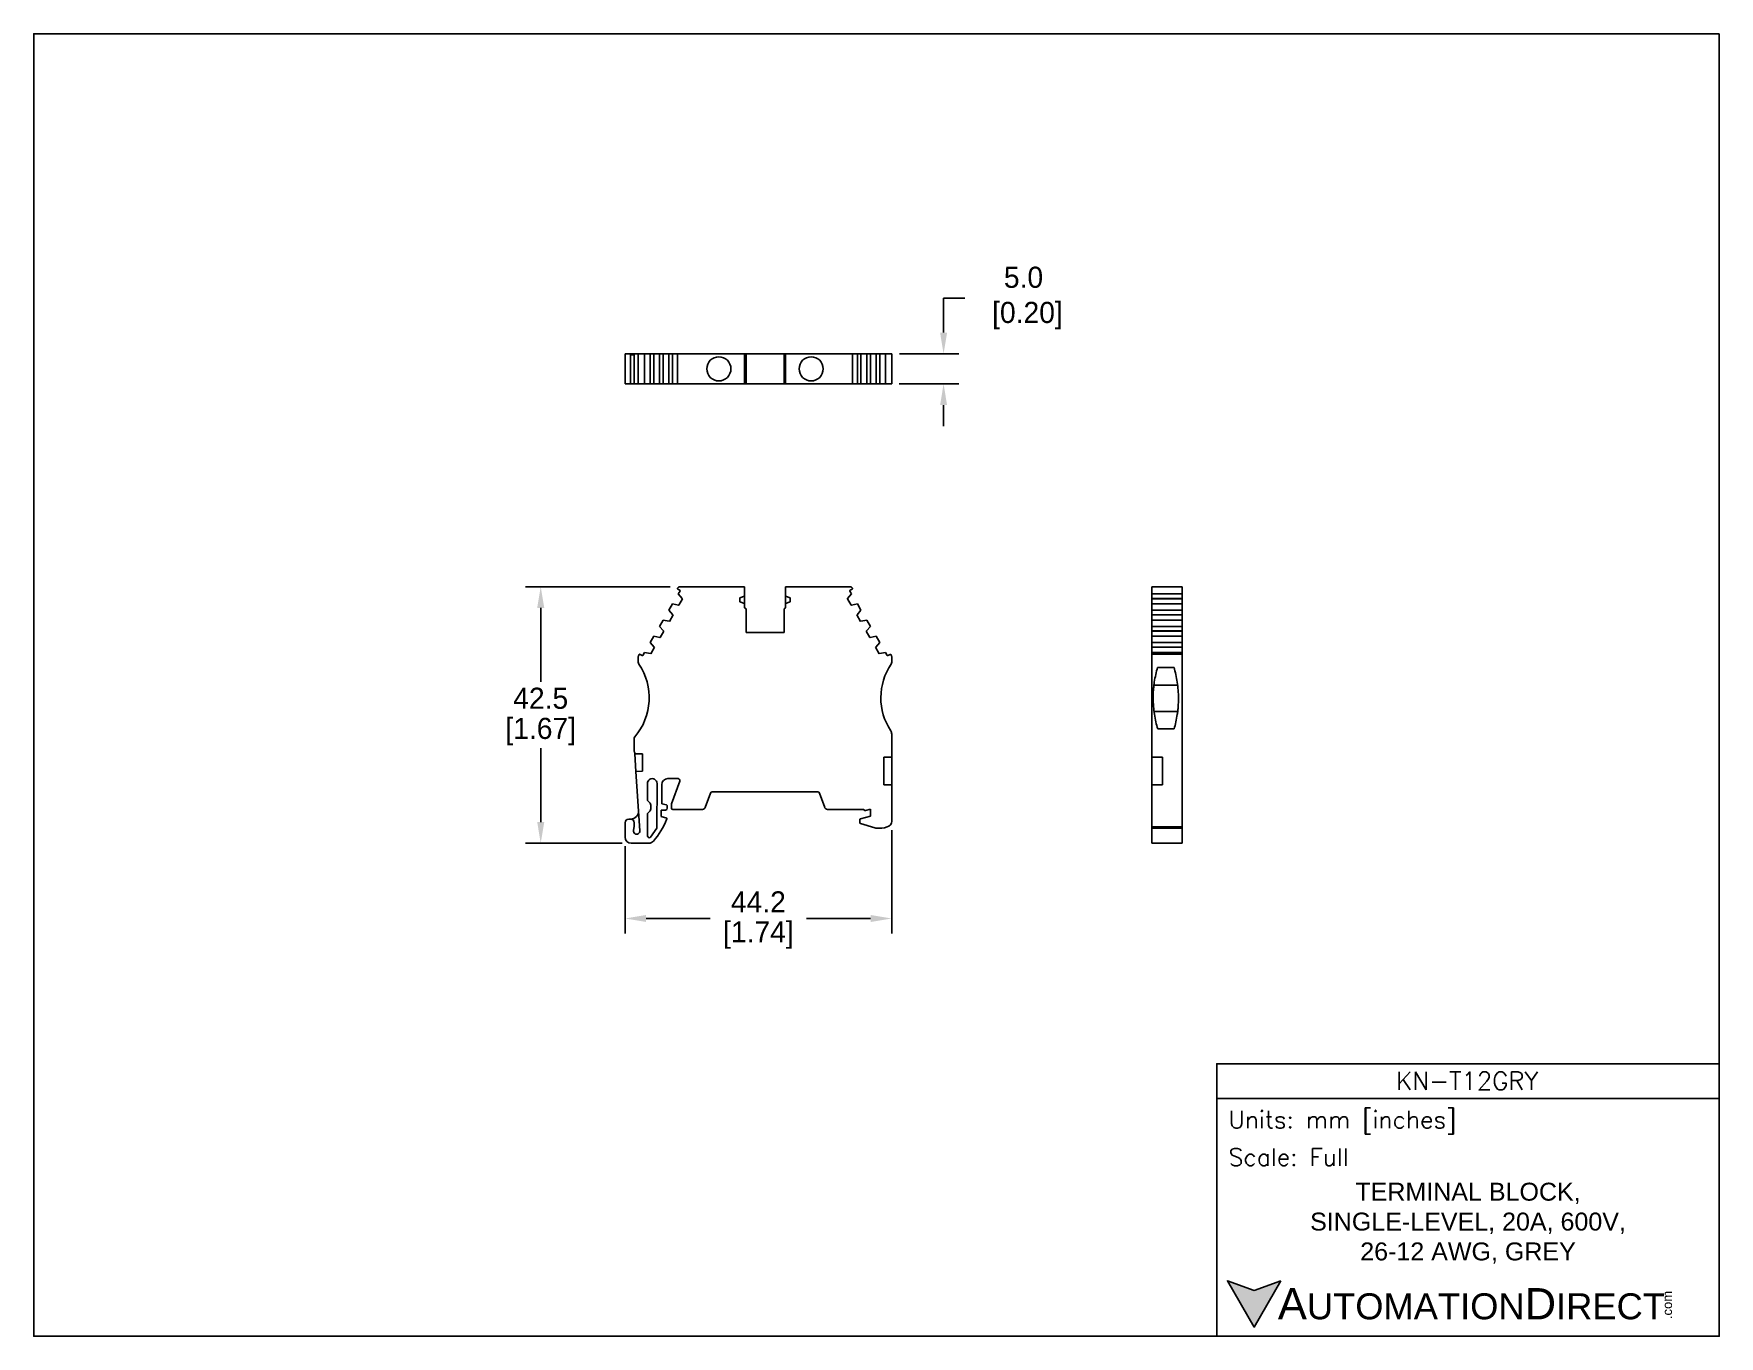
# Model space of a CAD drawing. Header units: millimetres. Extents: x 0 to 279, y 0 to 216.
import ezdxf

# ---------------------------------------------------------------- set-up
doc = ezdxf.new("R2010")
doc.units = ezdxf.units.MM
doc.header["$LTSCALE"] = 10
doc.header["$MEASUREMENT"] = 0
doc.layers.add('DIMENSION', color=140, linetype='Continuous')
doc.layers.add('TEXT', color=140, linetype='Continuous')
doc.styles.add('\\M+2ABAC\\M+2A6A11', font='')
doc.styles.add('ROMANS', font='romans.shx')
doc.styles.get('\\M+2ABAC\\M+2A6A11').set_extended_font_data('AR MingtiM BIG-5')
doc.dimstyles.get("Standard").update_dxf_attribs({"dimtxt": 3.5, "dimasz": 3.5, "dimexe": 2.5, "dimexo": 1.5, "dimgap": 1, "dimtad": 0, "dimtih": 1, "dimtoh": 1, "dimdec": 1, "dimzin": 0, "dimdsep": 46, "dimtxsty": 'Standard', "dimcen": 0.09, "dimadec": 0, "dimazin": 0, "dimtfac": 1, "dimtdec": 1, "dimtofl": 0, "dimtmove": 0, "dimatfit": 3, "dimfxl": 1, "dimtolj": 1, "dimtzin": 0, "dimarcsym": 0})

# ---------------------------------------------------------------- blocks, each defined once
blk = doc.blocks.new('*D0')
at = {"layer": 'DEFPOINTS', "color": 0}
for p in [(107.02, 124.23), (84.04, 81.73), (99.02, 81.73)]:
    blk.add_point(p, dxfattribs=at)
at = {"layer": 'DIMENSION', "color": 0, "lineweight": -2}
for p, q in [((105.52, 124.23), (81.54, 124.23)), ((84.04, 120.73), (84.04, 108.48)), ((84.04, 85.23), (84.04, 97.48)), ((97.52, 81.73), (81.54, 81.73))]:
    blk.add_line(p, q, dxfattribs=at)
at = {"layer": 'DIMENSION', "color": 0}
for points in [[(83.46, 120.73), (84.63, 120.73), (84.04, 124.23)], [(83.46, 85.23), (84.63, 85.23), (84.04, 81.73)]]:
    blk.add_solid(points, dxfattribs=at)
at = {"layer": 'DIMENSION', "color": 0, "char_height": 3.5, "attachment_point": 5}
for s, insert in [('\\A1;42.5', (84.04, 105.73)), ('\\A1;[1.67]', (84.04, 100.23))]:
    blk.add_mtext(s, dxfattribs=dict(at, insert=insert))
blk = doc.blocks.new('*D1')
at = {"layer": 'DEFPOINTS', "color": 0}
for p in [(142.22, 85.4), (98.02, 82.73), (142.22, 69.25)]:
    blk.add_point(p, dxfattribs=at)
at = {"layer": 'DIMENSION', "color": 0, "lineweight": -2}
for p, q in [((142.22, 83.9), (142.22, 66.75)), ((98.02, 81.23), (98.02, 66.75)), ((101.52, 69.25), (112.12, 69.25)), ((138.72, 69.25), (128.12, 69.25))]:
    blk.add_line(p, q, dxfattribs=at)
at = {"layer": 'DIMENSION', "color": 0}
for points in [[(101.52, 69.83), (101.52, 68.67), (98.02, 69.25)], [(138.72, 69.83), (138.72, 68.67), (142.22, 69.25)]]:
    blk.add_solid(points, dxfattribs=at)
at = {"layer": 'DIMENSION', "color": 0, "char_height": 3.5, "attachment_point": 5}
for s, insert in [('\\A1;44.2', (120.12, 72)), ('\\A1;[1.74]', (120.12, 66.5))]:
    blk.add_mtext(s, dxfattribs=dict(at, insert=insert))
blk = doc.blocks.new('*D2')
at = {"layer": 'DEFPOINTS', "color": 0}
for p in [(142, 162.85), (141.94, 157.85), (150.82, 157.85)]:
    blk.add_point(p, dxfattribs=at)
at = {"layer": 'DIMENSION', "color": 0, "lineweight": -2}
for p, q in [((150.82, 166.35), (150.82, 172.09)), ((150.82, 172.09), (154.32, 172.09)), ((143.5, 162.85), (153.32, 162.85)), ((143.44, 157.85), (153.32, 157.85)), ((150.82, 154.35), (150.82, 150.85))]:
    blk.add_line(p, q, dxfattribs=at)
at = {"layer": 'DIMENSION', "color": 0}
for points in [[(150.24, 166.35), (151.4, 166.35), (150.82, 162.85)], [(150.24, 154.35), (151.4, 154.35), (150.82, 157.85)]]:
    blk.add_solid(points, dxfattribs=at)
at = {"layer": 'DIMENSION', "color": 0, "insert": (164.07, 172.09), "char_height": 3.5, "attachment_point": 5}
blk.add_mtext('\\A1;5.0\\P [0.20]', dxfattribs=at)

msp = doc.modelspace()

# ---------------------------------------------------------------- hatches: boundary and pattern name
at = {"layer": 'TEXT'}
msp.add_hatch(color=256, dxfattribs=at).paths.add_polyline_path([(206.74, 9.21), (202.31, 7.59), (197.87, 9.21), (202.31, 1.53)])

# ---------------------------------------------------------------- linework, layer by layer
for p, q in [((98.02, 157.85), (98.02, 162.85)), ((98.62, 162.85), (98.02, 162.85)), ((98.92, 162.85), (98.62, 162.85)), ((98.92, 157.85), (98.92, 162.85)), ((99.52, 162.85), (98.92, 162.85)), ((99.52, 162.65), (98.94, 162.65)), ((98.94, 157.85), (98.94, 162.65)), ((99.52, 157.85), (99.52, 162.85)), ((99.63, 162.85), (99.52, 162.85)), ((100.22, 162.85), (99.63, 162.85)), ((100.22, 157.85), (100.22, 162.85)), ((100.26, 162.85), (100.22, 162.85)), ((100.36, 162.85), (100.26, 162.85)), ((100.5, 162.85), (100.36, 162.85)), ((100.84, 162.85), (100.5, 162.85)), ((100.98, 162.85), (100.84, 162.85)), ((101.25, 162.85), (100.98, 162.85)), ((101.25, 157.85), (101.25, 162.85)), ((102.2, 162.85), (101.25, 162.85)), ((102.2, 157.85), (102.2, 162.85)), ((102.8, 162.85), (102.2, 162.85)), ((102.8, 157.85), (102.8, 162.85)), ((103.75, 162.85), (102.8, 162.85)), ((103.75, 157.85), (103.75, 162.85)), ((104.35, 162.85), (103.75, 162.85)), ((104.35, 157.85), (104.35, 162.85)), ((105.3, 162.85), (104.35, 162.85)), ((105.3, 157.85), (105.3, 162.85)), ((105.9, 162.85), (105.3, 162.85)), ((105.9, 157.85), (105.9, 162.85)), ((106.7, 162.85), (105.9, 162.85)), ((106.7, 162.85), (106.7, 157.85)), ((106.71, 162.85), (106.7, 162.85)), ((106.76, 162.85), (106.71, 162.85)), ((107.02, 162.85), (106.76, 162.85)), ((117.82, 162.85), (107.02, 162.85)), ((117.82, 157.85), (117.82, 162.85)), ((118.07, 162.85), (117.82, 162.85)), ((118.07, 157.85), (118.07, 162.85)), ((124.37, 162.85), (118.07, 162.85)), ((124.37, 157.85), (124.37, 162.85)), ((124.62, 162.85), (124.37, 162.85)), ((124.62, 157.85), (124.62, 162.85)), ((135.41, 162.85), (124.62, 162.85)), ((135.67, 162.85), (135.41, 162.85)), ((135.72, 162.85), (135.67, 162.85)), ((135.74, 162.85), (135.72, 162.85)), ((135.74, 157.85), (135.74, 162.85)), ((136.53, 162.85), (135.74, 162.85)), ((136.53, 157.85), (136.53, 162.85)), ((137.13, 162.85), (136.53, 162.85)), ((137.13, 157.85), (137.13, 162.85)), ((138.08, 162.85), (137.13, 162.85)), ((138.08, 157.85), (138.08, 162.85)), ((138.68, 162.85), (138.08, 162.85)), ((138.68, 157.85), (138.68, 162.85)), ((139.63, 162.85), (138.68, 162.85)), ((139.63, 157.85), (139.63, 162.85)), ((140.23, 162.85), (139.63, 162.85)), ((140.23, 157.85), (140.23, 162.85)), ((141.18, 162.85), (140.23, 162.85)), ((141.18, 157.85), (141.18, 162.85)), ((141.45, 162.85), (141.18, 162.85)), ((141.59, 162.85), (141.45, 162.85)), ((141.94, 162.85), (141.59, 162.85)), ((142.07, 162.85), (141.94, 162.85)), ((142.18, 162.85), (142.07, 162.85)), ((142.22, 162.85), (142.18, 162.85)), ((142.22, 157.85), (142.22, 162.85)), ((98.62, 157.85), (98.02, 157.85)), ((98.92, 157.85), (98.62, 157.85)), ((98.94, 157.85), (98.92, 157.85)), ((98.94, 157.85), (99.52, 157.85)), ((99.63, 157.85), (99.52, 157.85)), ((100.22, 157.85), (99.63, 157.85)), ((100.26, 157.85), (100.22, 157.85)), ((100.36, 157.85), (100.26, 157.85)), ((100.5, 157.85), (100.36, 157.85)), ((100.84, 157.85), (100.5, 157.85)), ((100.98, 157.85), (100.84, 157.85)), ((101.25, 157.85), (100.98, 157.85)), ((102.2, 157.85), (101.25, 157.85)), ((102.8, 157.85), (102.2, 157.85)), ((103.75, 157.85), (102.8, 157.85)), ((104.35, 157.85), (103.75, 157.85)), ((105.3, 157.85), (104.35, 157.85)), ((105.9, 157.85), (105.3, 157.85)), ((106.7, 157.85), (105.9, 157.85)), ((106.71, 157.85), (106.7, 157.85)), ((106.76, 157.85), (106.71, 157.85)), ((107.02, 157.85), (106.76, 157.85)), ((117.82, 157.85), (107.02, 157.85)), ((118.07, 157.85), (117.82, 157.85)), ((124.37, 157.85), (118.07, 157.85)), ((124.62, 157.85), (124.37, 157.85)), ((135.41, 157.85), (124.62, 157.85)), ((135.67, 157.85), (135.41, 157.85)), ((135.72, 157.85), (135.67, 157.85)), ((135.74, 157.85), (135.72, 157.85)), ((136.53, 157.85), (135.74, 157.85)), ((137.13, 157.85), (136.53, 157.85)), ((138.08, 157.85), (137.13, 157.85)), ((138.68, 157.85), (138.08, 157.85)), ((139.63, 157.85), (138.68, 157.85)), ((140.23, 157.85), (139.63, 157.85)), ((141.18, 157.85), (140.23, 157.85)), ((141.45, 157.85), (141.18, 157.85)), ((141.59, 157.85), (141.45, 157.85)), ((141.94, 157.85), (141.59, 157.85)), ((142.07, 157.85), (141.94, 157.85)), ((142.18, 157.85), (142.07, 157.85)), ((142.22, 157.85), (142.18, 157.85)), ((106.76, 124.08), (106.71, 123.99)), ((106.75, 123.85), (107.09, 123.65)), ((107.13, 123.52), (106.85, 123.04)), ((106.85, 123.04), (107.51, 122.28)), ((117.82, 124.23), (107.02, 124.23)), ((117.82, 122.69), (117.82, 124.23)), ((124.62, 124.23), (124.62, 122.69)), ((135.41, 124.23), (124.62, 124.23)), ((134.92, 122.28), (135.58, 123.04)), ((135.58, 123.04), (135.3, 123.52)), ((135.34, 123.65), (135.69, 123.85)), ((135.72, 123.99), (135.67, 124.08)), ((185.36, 124.23), (190.36, 124.23)), ((185.36, 124.08), (185.36, 124.23)), ((185.36, 123.99), (185.36, 124.08)), ((185.36, 123.85), (185.36, 123.99)), ((185.36, 123.65), (185.36, 123.85)), ((185.36, 123.52), (185.36, 123.65)), ((185.36, 123.04), (185.36, 123.52)), ((185.36, 123.04), (190.36, 123.04)), ((185.36, 122.28), (185.36, 123.04)), ((190.36, 124.08), (190.36, 124.23)), ((190.36, 123.99), (190.36, 124.08)), ((190.36, 123.85), (190.36, 123.99)), ((190.36, 123.65), (190.36, 123.85)), ((190.36, 123.52), (190.36, 123.65)), ((190.36, 123.04), (190.36, 123.52)), ((190.36, 122.28), (190.36, 123.04)), ((105.9, 121.39), (105.3, 120.35)), ((105.3, 120.35), (105.96, 119.6)), ((106.88, 121.2), (105.9, 121.39)), ((106.94, 121.17), (106.88, 121.2)), ((107.56, 122.25), (106.94, 121.17)), ((107.51, 122.28), (107.56, 122.25)), ((117.82, 122.69), (117.07, 122.42)), ((117.07, 122.42), (117.07, 121.72)), ((117.07, 121.72), (117.82, 121.44)), ((117.82, 121.44), (117.82, 122.69)), ((117.82, 120.73), (117.82, 121.44)), ((118.07, 120.58), (117.82, 120.73)), ((118.07, 116.63), (118.07, 120.58)), ((124.62, 120.73), (124.37, 120.58)), ((124.37, 120.58), (124.37, 116.63)), ((125.37, 122.42), (124.62, 122.69)), ((124.62, 122.69), (124.62, 121.44)), ((124.62, 121.44), (125.37, 121.72)), ((124.62, 121.44), (124.62, 120.73)), ((125.37, 121.72), (125.37, 122.42)), ((134.87, 122.25), (134.92, 122.28)), ((135.49, 121.17), (134.87, 122.25)), ((135.55, 121.2), (135.49, 121.17)), ((136.53, 121.39), (135.55, 121.2)), ((136.47, 119.6), (137.13, 120.35)), ((137.13, 120.35), (136.53, 121.39)), ((185.36, 122.28), (190.36, 122.28)), ((185.36, 122.25), (185.36, 122.28)), ((185.36, 122.25), (190.36, 122.25)), ((185.36, 121.39), (185.36, 122.25)), ((185.36, 121.39), (190.36, 121.39)), ((185.36, 120.35), (185.36, 121.39)), ((185.36, 120.35), (190.36, 120.35)), ((185.36, 119.6), (185.36, 120.35)), ((190.36, 122.25), (190.36, 122.28)), ((190.36, 121.39), (190.36, 122.25)), ((190.36, 120.35), (190.36, 121.39)), ((190.36, 119.6), (190.36, 120.35)), ((104.35, 118.71), (103.75, 117.67)), ((103.75, 117.67), (104.41, 116.92)), ((105.33, 118.52), (104.35, 118.71)), ((105.39, 118.49), (105.33, 118.52)), ((106.01, 119.57), (105.39, 118.49)), ((105.96, 119.6), (106.01, 119.57)), ((136.42, 119.57), (136.47, 119.6)), ((137.04, 118.49), (136.42, 119.57)), ((137.1, 118.52), (137.04, 118.49)), ((138.08, 118.71), (137.1, 118.52)), ((138.02, 116.92), (138.68, 117.67)), ((138.68, 117.67), (138.08, 118.71)), ((185.36, 119.6), (190.36, 119.6)), ((185.36, 119.57), (185.36, 119.6)), ((185.36, 119.57), (190.36, 119.57)), ((185.36, 118.71), (185.36, 119.57)), ((185.36, 118.71), (190.36, 118.71)), ((185.36, 117.67), (185.36, 118.71)), ((185.36, 117.67), (190.36, 117.67)), ((185.36, 116.92), (185.36, 117.67)), ((190.36, 119.57), (190.36, 119.6)), ((190.36, 118.71), (190.36, 119.57)), ((190.36, 117.67), (190.36, 118.71)), ((190.36, 116.92), (190.36, 117.67)), ((102.8, 116.02), (102.2, 114.99)), ((102.2, 114.99), (102.86, 114.23)), ((103.78, 115.83), (102.8, 116.02)), ((103.84, 115.8), (103.78, 115.83)), ((104.46, 116.89), (103.84, 115.8)), ((104.41, 116.92), (104.46, 116.89)), ((124.37, 116.63), (118.07, 116.63)), ((137.97, 116.89), (138.02, 116.92)), ((138.59, 115.8), (137.97, 116.89)), ((138.65, 115.83), (138.59, 115.8)), ((139.63, 116.02), (138.65, 115.83)), ((139.57, 114.23), (140.23, 114.99)), ((140.23, 114.99), (139.63, 116.02)), ((185.36, 116.92), (190.36, 116.92)), ((185.36, 116.89), (185.36, 116.92)), ((185.36, 116.89), (190.36, 116.89)), ((185.36, 116.02), (185.36, 116.89)), ((185.36, 116.02), (190.36, 116.02)), ((185.36, 114.99), (185.36, 116.02)), ((185.36, 114.99), (190.36, 114.99)), ((185.36, 114.23), (185.36, 114.99)), ((190.36, 116.89), (190.36, 116.92)), ((190.36, 116.02), (190.36, 116.89)), ((190.36, 114.99), (190.36, 116.02)), ((190.36, 114.23), (190.36, 114.99)), ((100.22, 112.66), (100.22, 111.71)), ((100.36, 112.99), (100.26, 112.81)), ((100.84, 112.83), (100.5, 113.03)), ((101.25, 113.34), (100.98, 112.86)), ((102.24, 113.15), (101.25, 113.34)), ((102.29, 113.12), (102.24, 113.15)), ((102.91, 114.2), (102.29, 113.12)), ((102.86, 114.23), (102.91, 114.2)), ((139.52, 114.2), (139.57, 114.23)), ((140.14, 113.12), (139.52, 114.2)), ((140.2, 113.15), (140.14, 113.12)), ((141.18, 113.34), (140.2, 113.15)), ((141.45, 112.86), (141.18, 113.34)), ((141.94, 113.03), (141.59, 112.83)), ((142.18, 112.81), (142.07, 112.99)), ((142.22, 111.71), (142.22, 112.66)), ((185.36, 114.23), (190.36, 114.23)), ((185.36, 114.2), (185.36, 114.23)), ((185.36, 114.2), (190.36, 114.2)), ((185.36, 113.34), (185.36, 114.2)), ((185.36, 113.34), (190.36, 113.34)), ((185.36, 113.04), (185.36, 113.34)), ((190.36, 113.04), (185.36, 113.04)), ((185.36, 112.99), (185.36, 113.04)), ((185.36, 112.81), (185.36, 112.99)), ((185.36, 112.66), (185.36, 112.81)), ((185.36, 111.71), (185.36, 112.66)), ((190.36, 114.2), (190.36, 114.23)), ((190.36, 113.34), (190.36, 114.2)), ((190.36, 113.04), (190.36, 113.34)), ((190.36, 112.99), (190.36, 113.04)), ((190.36, 112.81), (190.36, 112.99)), ((190.36, 112.66), (190.36, 112.81)), ((190.36, 111.71), (190.36, 112.66)), ((185.36, 111.43), (185.36, 111.71)), ((185.36, 100.35), (185.36, 111.43)), ((189.02, 110.86), (186.29, 110.86)), ((190.36, 111.43), (190.36, 111.71)), ((190.36, 100.35), (190.36, 111.43)), ((189.62, 107.94), (185.69, 107.94)), ((185.69, 103.58), (189.63, 103.58)), ((186.31, 100.66), (189.03, 100.66)), ((99.52, 99.03), (99.52, 97.07)), ((142.22, 95.98), (142.22, 99.8)), ((185.36, 99.8), (185.36, 100.35)), ((185.36, 95.98), (185.36, 99.8)), ((190.36, 99.8), (190.36, 100.35)), ((190.36, 85.4), (190.36, 99.8)), ((99.62, 96.7), (99.63, 96.56)), ((100.89, 96.56), (99.63, 96.56)), ((99.63, 96.56), (99.83, 93.6)), ((100.89, 93.69), (100.89, 96.56)), ((142.22, 95.98), (140.9, 96)), ((140.9, 96), (140.9, 91.38)), ((142.22, 91.38), (142.22, 95.98)), ((187.11, 95.98), (185.36, 95.98)), ((185.36, 95.98), (185.36, 91.38)), ((187.11, 91.38), (187.11, 95.98)), ((99.83, 93.6), (100.89, 93.69)), ((99.83, 93.6), (100.48, 83.79)), ((105.12, 92.43), (106.82, 92.43)), ((101.72, 91.63), (101.72, 88.79)), ((103.3, 84.24), (103.32, 91.63)), ((104.12, 88.28), (104.12, 91.43)), ((107.1, 92.02), (105.72, 88.23)), ((111.32, 87.65), (112.19, 90.03)), ((112.47, 90.23), (129.96, 90.23)), ((130.24, 90.03), (131.11, 87.65)), ((140.9, 91.38), (142.22, 91.38)), ((142.22, 85.4), (142.22, 91.38)), ((185.36, 85.4), (185.36, 91.38)), ((187.11, 91.38), (185.36, 91.38)), ((101.72, 86.66), (101.72, 82.93)), ((104.02, 87.23), (104.72, 87.23)), ((104.02, 86.13), (104.02, 87.23)), ((104.87, 88.08), (104.12, 88.28)), ((105.02, 87.53), (105.02, 87.88)), ((105.72, 88.23), (105.72, 87.53)), ((105.92, 87.33), (110.86, 87.33)), ((131.57, 87.33), (137.62, 87.33)), ((137.87, 87.13), (138.72, 87.35)), ((138.72, 87.35), (138.72, 86.23)), ((98.02, 85.13), (98.02, 82.73)), ((98.92, 85.73), (98.62, 85.73)), ((99.52, 84.56), (99.42, 83.83)), ((99.52, 85.13), (99.52, 84.56)), ((102.25, 82.73), (103.3, 84.24)), ((104.92, 85.88), (104.02, 86.13)), ((104.92, 85.68), (104.92, 85.88)), ((136.92, 85.59), (136.92, 85.19)), ((138.72, 86.23), (137.05, 85.78)), ((137.06, 85), (139.42, 84.27)), ((185.36, 84.43), (185.36, 85.4)), ((185.36, 84.43), (190.36, 84.43)), ((185.36, 84.2), (185.36, 84.43)), ((185.36, 84.2), (190.36, 84.2)), ((185.36, 82.07), (185.36, 84.2)), ((190.36, 84.43), (190.36, 85.4)), ((190.36, 84.2), (190.36, 84.43)), ((190.36, 82.07), (190.36, 84.2)), ((99.02, 81.73), (101.98, 81.73)), ((185.36, 81.73), (185.36, 82.07)), ((185.36, 81.73), (190.36, 81.73)), ((190.36, 81.73), (190.36, 82.07))]:
    msp.add_line(p, q)
for centre in [(113.57, 160.35), (128.87, 160.35)]:
    msp.add_circle(centre, 2)
for centre, radius, start, end in [((106.8, 123.94), 0.1, 150, 240), ((107.02, 123.93), 0.3, 90, 150), ((107.04, 123.57), 0.1, 330, 60), ((135.39, 123.57), 0.1, 120, 210), ((135.41, 123.93), 0.3, 30, 90), ((135.64, 123.94), 0.1, 300, 30), ((100.52, 112.66), 0.3, 150, 180), ((100.45, 112.94), 0.1, 60, 150), ((100.89, 112.91), 0.1, 240, 330), ((141.54, 112.91), 0.1, 210, 300), ((141.99, 112.94), 0.1, 30, 120), ((141.92, 112.66), 0.3, 0, 30), ((92.02, 105.83), 10, 319.6324, 34.0477), ((100.72, 111.71), 0.5, 180, 214.0477), ((150.42, 105.83), 10, 145.9523, 213.2419), ((141.72, 111.71), 0.5, 325.9523, 0), ((100.02, 99.03), 0.5, 139.6324, 180), ((141.22, 99.8), 1, 0, 33.2419), ((99.82, 97.07), 0.3, 180, 210.1046), ((99.12, 96.67), 0.5, 3.7849, 30.1046), ((102.52, 91.63), 0.8, 359.8532, 180), ((105.12, 91.43), 1, 90, 180), ((106.82, 92.13), 0.3, 340, 90), ((112.47, 89.93), 0.3, 90, 160), ((129.96, 89.93), 0.3, 20, 90), ((98.96, 87.03), 1.3, 269.2964, 3.7849), ((101.07, 87.73), 1.25, 301.3542, 58.6458), ((104.72, 87.53), 0.3, 270, 0), ((104.82, 87.88), 0.2, 0, 75), ((105.92, 87.53), 0.2, 180, 270), ((110.86, 87.82), 0.494, 270, 340), ((131.57, 87.82), 0.494, 200, 270), ((137.82, 87.32), 0.2, 177.9071, 285), ((98.62, 85.13), 0.6, 90, 180), ((98.96, 87.03), 1.3, 268.0916, 269.2964), ((98.92, 85.13), 0.6, 0, 87.3881), ((99.94, 83.76), 0.533, 172.3485, 3.7849), ((93.26, 90.26), 12.52, 319.1518, 338.5611), ((137.12, 85.59), 0.198, 110.052, 180), ((137.12, 85.19), 0.201, 180, 252.7661), ((139.72, 85.23), 1, 252.7661, 270), ((140.14, 88.06), 3.86, 263.7114, 289.7114), ((141.22, 85.4), 1, 283, 360), ((99.02, 82.73), 1, 180, 270), ((102.02, 82.93), 0.3, 180, 320.049), ((101.98, 82.73), 1, 270, 319.1518)]:
    msp.add_arc(centre, radius, start, end)
for points in [[(186.29, 110.86), (186.07, 110.1), (185.88, 109.29), (185.72, 108.21), (185.69, 107.99), (185.64, 107.54), (185.62, 107.32), (185.57, 106.66), (185.56, 106.21), (185.56, 105.31), (185.58, 104.85), (185.65, 103.96), (185.7, 103.52), (185.83, 102.67), (185.91, 102.24), (186.09, 101.43), (186.2, 101.04), (186.31, 100.66)], [(189.03, 100.66), (189.25, 101.41), (189.43, 102.22), (189.59, 103.3), (189.62, 103.52), (189.67, 103.96), (189.69, 104.18), (189.74, 104.84), (189.75, 105.29), (189.75, 106.19), (189.74, 106.65), (189.67, 107.54), (189.62, 107.98), (189.49, 108.84), (189.41, 109.26), (189.23, 110.09), (189.13, 110.48), (189.02, 110.86)]]:
    msp.add_open_spline(points, degree=3, knots=[0, 0, 0, 0, 0.25, 0.25, 0.3125, 0.3125, 0.375, 0.375, 0.5, 0.5, 0.625, 0.625, 0.75, 0.75, 0.875, 0.875, 1, 1, 1, 1])
at = {"layer": 'DEFPOINTS'}
msp.add_lwpolyline([(279.4, 215.9), (0, 215.9), (0, 0), (279.4, 0)], close=True, dxfattribs=at)
at = {"layer": 'TEXT'}
msp.add_line((196.09, 39.42), (279.4, 39.42), dxfattribs=at)
for points in [[(196.09, 0), (196.09, 45.17), (279.4, 45.17), (279.4, 0)], [(206.74, 9.21), (202.31, 1.53), (197.87, 9.21), (202.31, 7.59)]]:
    msp.add_lwpolyline(points, close=True, dxfattribs=at)

# ---------------------------------------------------------------- texts
for s, insert, char_height, width, attachment_point, style in [('KN-T12GRY', (237.62, 42.33), 2.97, 55.9017, 5, 'ROMANS'), (' Units: mm [inches]', (196.09, 35.43), 2.8712, 83.3079, 4, 'ROMANS'), (' Scale: Full', (196.09, 29.69), 2.8712, 83.3079, 4, 'ROMANS'), ('{\\fArial|b0|i0|c0|p34;     \\H1.2x;A\\H0.8333x;UTOMATION\\H1.2x;D\\H0.8333x;IRECT}', (197.87, 5.37), 4.3068, 72.9565, 4, '\\M+2ABAC\\M+2A6A11')]:
    msp.add_mtext(s, dxfattribs=dict(at, insert=insert, char_height=char_height, width=width, attachment_point=attachment_point, style=style))
at = {"layer": 'TEXT', "insert": (237.75, 18.74), "char_height": 2.9698, "width": 66.5595, "attachment_point": 5}
msp.add_mtext('{\\fArial|b0|i0|c0|p34;TERMINAL BLOCK, \\PSINGLE-LEVEL, 20A, 600V, \\P26-12 AWG, GREY}', dxfattribs=at)
at = {"layer": 'TEXT', "insert": (270.01, 2.84), "char_height": 1.5505, "width": 4.5946, "attachment_point": 1, "rotation": 90, "style": '\\M+2ABAC\\M+2A6A11'}
msp.add_mtext('{\\fArial|b0|i0|c0|p34;.com}', dxfattribs=at)

# ---------------------------------------------------------------- dimensions: what is measured, and where the dimension line sits
at = {"layer": 'DIMENSION'}
dim = msp.add_linear_dim(base=(150.82, 157.85), p1=(142, 162.85), p2=(141.94, 157.85), angle=90, dimstyle='Standard', override={"dimpost": '\\X'}, dxfattribs=at)
dim.commit()
dim.dimension.update_dxf_attribs({"geometry": '*D2', "text_midpoint": (164.07, 172.09), "dimtype": 160})
dim = msp.add_linear_dim(base=(84.04, 81.73), p1=(107.02, 124.23), p2=(99.02, 81.73), angle=90, dimstyle='Standard', override={"dimpost": '\\X'}, dxfattribs=at)
dim.commit()
dim.dimension.update_dxf_attribs({"geometry": '*D0', "text_midpoint": (84.04, 102.98)})
dim = msp.add_linear_dim(base=(142.22, 69.25), p1=(98.02, 82.73), p2=(142.22, 85.4), dimstyle='Standard', override={"dimpost": '\\X'}, dxfattribs=at)
dim.commit()
dim.dimension.update_dxf_attribs({"geometry": '*D1', "text_midpoint": (120.12, 69.25)})

doc.saveas('drawing.dxf')
